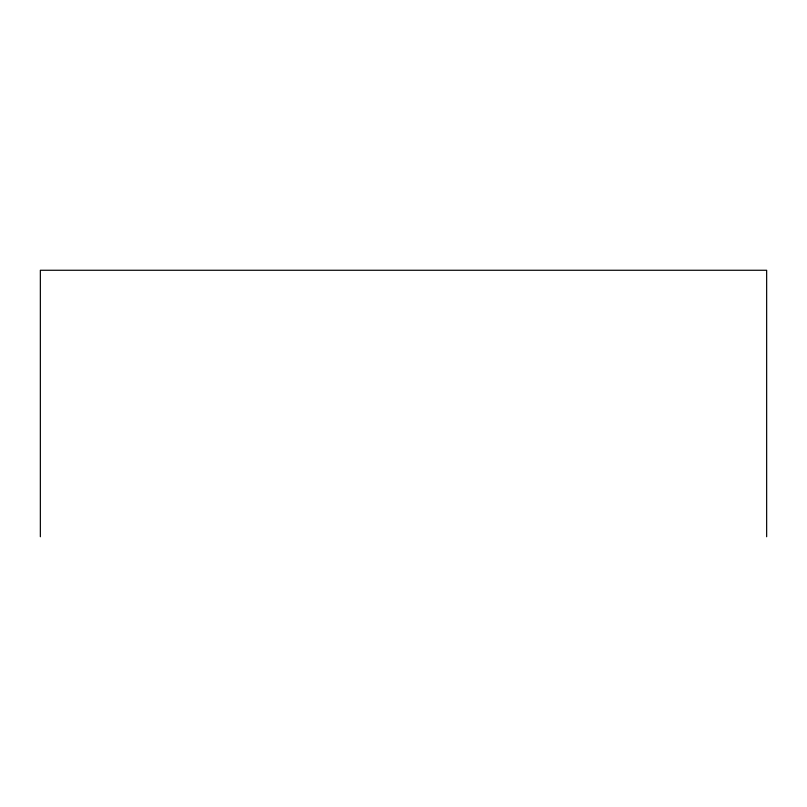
<?xml version="1.0" encoding="UTF-8"?>
<svg xmlns="http://www.w3.org/2000/svg" width="807" height="807" viewBox="0 0 807 807"><rect width="100%" height="100%" fill="white"/><g stroke="black" fill="none" stroke-linecap="round" stroke-linejoin="round"><path stroke-width="1.21" d="M766.65 536.736L766.65 270.264L40.35 270.264L40.35 536.736"/></g></svg>
